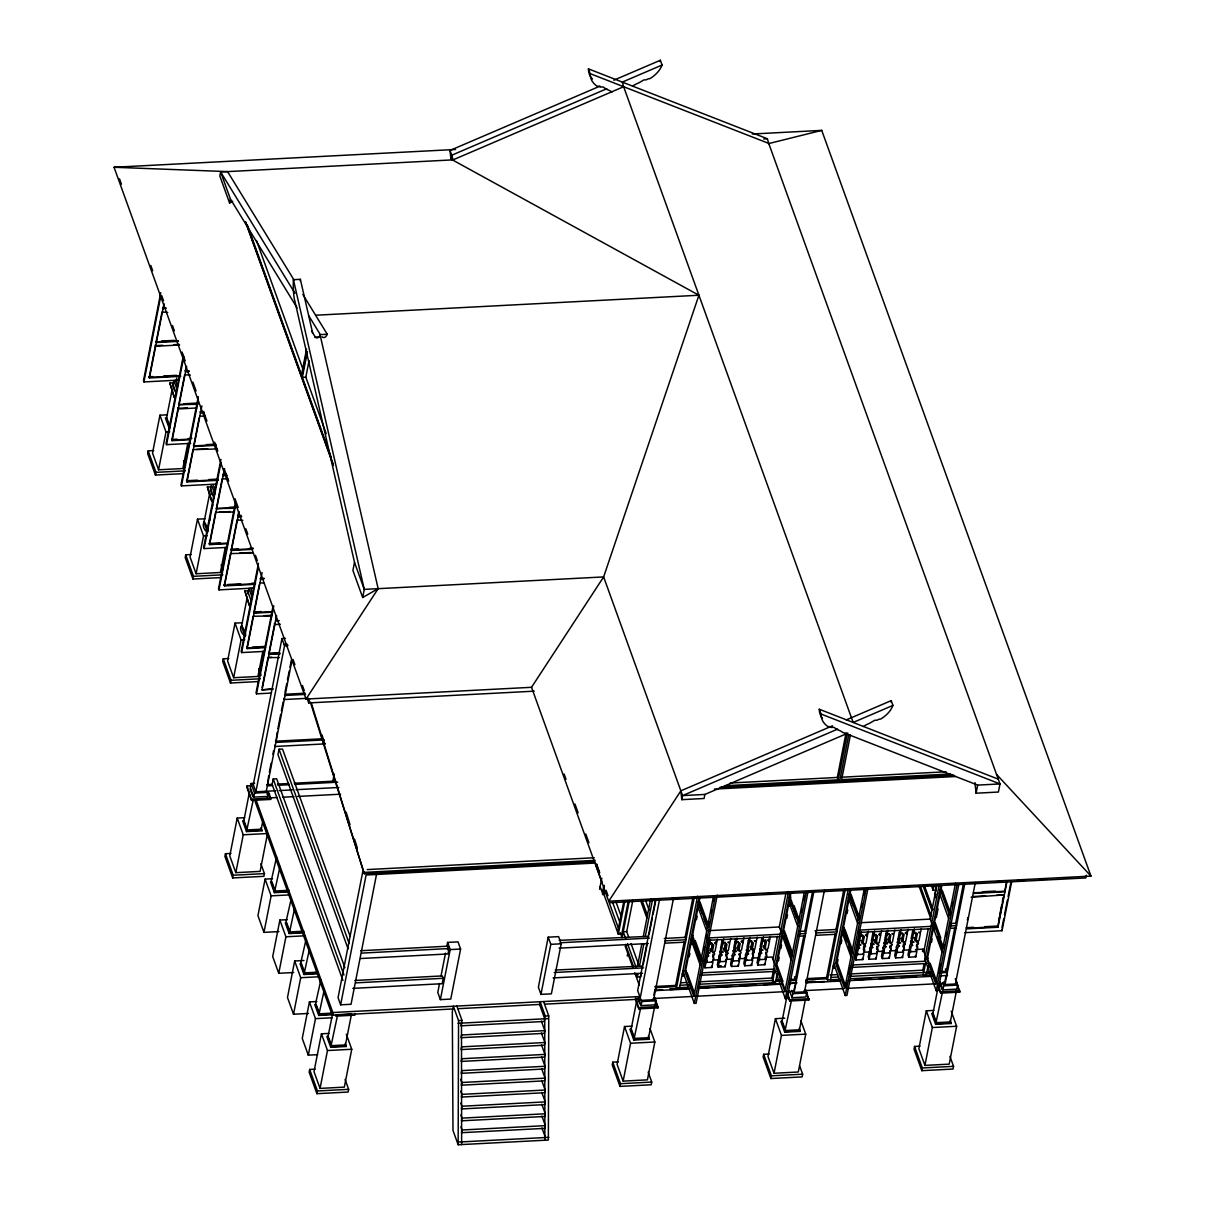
<?xml version="1.0" encoding="UTF-8"?>
<svg xmlns="http://www.w3.org/2000/svg" width="1205" height="1205" viewBox="0 0 1205 1205"><rect width="100%" height="100%" fill="white"/><g stroke="black" fill="none" stroke-linecap="round" stroke-linejoin="round"><path stroke-width="1.5" d="M262.946 820.469L261.214 829.326L262.118 830.772L246.498 831.586L242.627 820.831L243.907 820.364L249.39 792.423M256.228 800.391L332.821 1012.531L328.122 1036.104L326.841 1036.556L330.727 1047.311L346.332 1046.497L345.458 1044.931L351.273 1015.243M654.36 1007.967L648.546 1037.671L649.42 1039.237L633.815 1040.051L629.929 1029.296L631.209 1028.829L636.692 1000.873M805.271 1000.105L799.442 1029.793L800.331 1031.36L784.711 1032.173L780.84 1021.418L782.12 1020.966L786.91 996.505M937.475 990.389L933.016 1013.104L931.736 1013.556L935.622 1024.31L951.227 1023.497L950.338 1021.93L957.568 985.088L955.279 978.716M160.747 292.725L143.485 380.75L143.907 381.94L179.168 380.102M143.907 381.94L160.822 295.752M180.735 376.337L149.42 377.963L164.001 303.66M153.698 450.565L148.185 450.851L147.658 453.562L155.43 475.071L182.979 473.64M167.42 414.806L159.949 415.198L152.523 453.065L158.563 469.799L182.844 468.534L187.799 443.289M169.83 383.054L174.318 397.545L169.83 383.054L173.294 382.874M155.43 475.071L155.957 472.36L148.185 450.851M169.348 428.573L165.371 417.954L166.651 417.502L172.134 389.546M177.346 380.464L173.882 380.644L172.812 386.052L174.544 390.842M158.563 469.799L165.989 431.932L159.949 415.198M176.774 378.069L176.035 381.759L177.602 386.052M183.386 355.43L166.109 443.455L166.546 444.645L190.676 443.38M166.546 444.645L183.808 356.635M197.424 404.277L178.792 404.639L184.651 374.77L190.39 375.086M186.067 367.54L185.389 371.05L189.065 370.869M190.48 439.705L172.059 440.669L186.639 366.365M232.685 201.295L229.598 203.058L230.396 199.006L220.636 171.969L453.05 159.858L623.633 86.715L622.307 82.091L662.087 65.025L660.37 60.25L613.812 80.208M198.283 396.701L181.006 484.711L181.443 485.901L216.704 484.064M181.443 485.901L198.358 399.729M199.202 417.789L193.689 445.895L215.8 444.75M218.271 480.298L186.956 481.925L201.883 405.874M191.233 554.541L185.721 554.827L185.193 557.523L192.966 579.033L220.5 577.602M204.955 518.783L197.484 519.159L190.059 557.026L196.099 573.761L220.379 572.495L225.335 547.251M207.365 487.016L211.839 501.506L207.365 487.016L210.83 486.835M192.966 579.033L193.493 576.336L185.721 554.827M204.187 521.464C214.731 540.111 199.669 529.522 204.157 521.569L209.67 493.523M196.099 573.761L203.525 535.894L197.484 519.159M220.922 459.406L203.645 547.416L204.082 548.606L226.359 547.447M204.082 548.606L220.982 462.434M209.685 520.545L210.378 517.05M212.095 508.314L212.773 504.82M234.96 508.239L216.328 508.6L222.187 478.746L227.926 479.048M228.016 543.666L209.595 544.63L224.522 468.579M235.457 502.5L218.542 588.673L218.979 589.878L254.24 588.04M218.979 589.878L235.894 503.69M238.5 512.773L238.033 516.885L241.708 516.689M253.954 584.365L224.492 585.901L239.072 511.598M228.769 658.502L223.256 658.789L222.729 661.5L230.486 683.009L258.036 681.563M242.491 622.744L235.02 623.136L227.594 661.003L233.634 677.722L257.915 676.457L262.871 651.227M244.901 590.977L249.375 605.482L244.901 590.977L248.366 590.796M241.723 625.44C252.824 645.76 236.316 631.028 241.693 625.531L247.206 597.484M247.884 593.99L248.938 588.582L252.417 588.402M230.486 683.009L231.029 680.298L223.256 658.789M233.634 677.722L241.06 639.87L235.02 623.136M258.457 563.368L241.181 651.378L241.618 652.583L263.88 651.423M241.618 652.583L258.518 566.395M259.376 584.47L253.863 612.562L272.285 611.613M265.552 647.642L247.13 648.606L262.057 572.541M306.537 349.209L301.491 374.981L247.251 224.763M301.657 377.526L306.657 352.026M331.059 456.891L302.35 377.361L307.411 351.589M326.239 433.74L305.814 377.18L309.067 360.611M272.993 606.461L256.078 692.649L256.514 693.839L271.366 693.071M256.514 693.839L273.776 605.829M230.953 853.441L225.44 853.727L224.913 856.424L232.685 877.948L263.895 876.321L264.437 873.61L260.852 863.684M262.163 687.498L267.691 659.316M274.62 623.979L268.76 653.833L279.816 653.261M276.035 616.749L275.568 620.846L279.244 620.665M273.083 689.29L262.027 689.863L276.608 615.559M237.204 818.075L229.778 855.942L235.819 872.661L260.099 871.396L267.525 833.529L243.244 834.794L237.204 818.075L244.675 817.683M250.745 785.735L247.085 785.916L246.814 787.272L251.574 800.421L270.643 799.427L269.137 793.146M232.685 877.948L233.213 875.237L225.44 853.727M254.601 783.34L251.137 783.521L250.339 787.573L253.788 797.138L267.661 796.415M235.819 872.661L243.244 834.794M253.291 784.621L281.955 638.575L285.419 638.394M251.574 800.421L247.085 785.916M253.186 800.24L246.498 831.586M253.788 797.138L254.586 793.086L251.137 783.521M275.599 790.766L255.882 791.79L284.546 645.744L281.955 638.575M272.556 785.57L267.359 785.841L268.685 775.704M269.378 772.119L271.14 763.187M272.887 754.24L273.595 750.655M324.25 739.9L275.87 742.431L277.195 732.294M277.888 728.724L280.705 714.414M281.398 710.845L283.16 701.897M285.013 692.468L286.76 683.506M287.468 679.921L289.23 670.944M289.938 667.359L291.339 660.189M266.29 791.248L292.122 659.587M267.405 797.77L268.459 792.363L254.586 793.086M269.137 795.24L269.408 793.884L266.802 794.02M342.913 980.433L272.119 784.38L273.189 778.972L276.653 778.792L344.886 967.766M350.083 936.24L282.497 749.043L279.018 749.224L277.963 754.631L348.094 948.892M272.571 878.731L265.1 879.123L257.93 915.634L263.97 932.369L278.912 931.586M288.266 891.926L274.394 892.649L270.507 881.894A2.365 1.657 45.4 0 0 270.989 881.955L276.593 856.966M534.207 691.173L308.721 702.922L309.519 698.87M263.97 932.369L271.14 895.857L265.1 879.123M280.042 866.531L274.394 892.649M287.347 919.671L279.876 920.063L272.707 956.574L278.747 973.294L293.689 972.525M312.713 333.318L300.361 279.319L293.418 279.681A27.248 7.516 87 0 0 294.186 298.283L294.517 300.03A3.841 1.054 87 0 1 295.21 302.666L354.511 562.358L352.914 570.477L362.675 597.499L378.144 588.673L320.485 336.602M303.042 932.851L289.17 933.574L285.284 922.819A2.365 1.657 45.4 0 0 285.766 922.879L291.023 899.653M278.747 973.294L285.916 936.782L279.876 920.063M294.472 909.203L289.275 933.438M362.675 597.499L364.272 589.396L293.418 279.681M303.991 960.505L294.653 960.988L287.483 997.499L293.523 1014.233L308.465 1013.45M332.836 781.217L334.252 774.002M317.819 973.776L303.946 974.499L300.06 963.744A2.365 1.657 45.4 0 0 300.542 963.804L305.799 940.578M293.523 1014.233L300.693 977.722L294.653 960.988M309.248 950.143L303.946 974.499M316.9 1001.521L309.429 1001.912L302.259 1038.424L308.299 1055.158L317.638 1054.676M332.595 1014.715L318.723 1015.438L314.836 1004.684A2.365 1.657 45.4 0 0 315.318 1004.744L320.922 979.755M308.299 1055.158L315.469 1018.647L309.429 1001.912M324.371 989.32L318.723 1015.438M315.183 1069.166L309.67 1069.453L309.143 1072.164L316.9 1093.673L348.125 1092.046L348.652 1089.335L345.067 1079.409M328.905 1033.408L321.434 1033.8L314.008 1071.667L320.048 1088.401L344.329 1087.136L351.755 1049.269L346.317 1034.206M316.9 1093.673L317.442 1090.962L309.67 1069.453M320.048 1088.401L327.474 1050.534L321.434 1033.8M363.157 869.664L338.048 997.65L340.638 1004.819L351.047 1004.277L376.517 874.453M594.924 861.711L364.256 873.73L311.176 702.515M337.4 1015.966L330.727 1047.311M340.638 1004.819L366.109 874.996L595.375 863.051M355.144 1013.797L354.873 1015.152L335.788 1016.146L336.059 1014.791L351.664 1013.977M439.539 983.521L437.792 992.453L440.382 999.623L450.775 999.081L460.596 949.043L458.005 941.873L447.597 942.415L446.904 945.985M440.94 976.366L445.504 953.14M447.492 949.766L448.2 946.166L360.732 950.715M354.903 980.463L442.371 975.914L443.229 978.294L442.16 983.717L352.839 988.371M448.2 946.166L449.058 948.546L448.004 953.953L360.536 958.517M440.382 999.623L450.188 949.585L447.597 942.415M458.156 1144.75L458.548 1020.59L453.366 1006.25L452.312 1011.658L452.99 1130.411L458.156 1144.75L548.35 1140.051L548.742 1015.89L543.56 1001.551M456.846 1006.07L462.012 1020.409L460.958 1025.816L544.208 1021.479L545.278 1016.071L540.096 1001.732L539.569 1004.443L544.735 1018.782L544.886 1140.231M460.671 1079.303L461.816 1082.497L461.289 1085.193L544.555 1080.855L545.082 1078.144L541.632 1068.594M460.747 1091.173L461.892 1094.366L461.364 1097.062L544.615 1092.724L545.142 1090.028L541.693 1080.463M460.807 1103.057L461.952 1106.235L461.425 1108.946L544.69 1104.608L545.217 1101.897L541.768 1092.348M460.867 1114.926L462.027 1118.12L461.5 1120.816L544.75 1116.478L545.278 1113.782L541.828 1104.217M460.943 1126.796L462.087 1129.989L461.56 1132.7L544.811 1128.362L545.353 1125.651L541.904 1116.086M461.636 1144.569L461.485 1023.12M548.2 937.174L538.394 987.211L540.97 994.381L551.378 993.839L561.199 943.801L558.608 936.631L548.2 937.174L550.79 944.343L540.97 994.381M544.811 1030.652L544.283 1033.348L461.018 1037.701L461.56 1034.99L544.811 1030.652L541.361 1021.087M544.871 1042.521L544.344 1045.232L461.093 1049.57L461.62 1046.859L544.871 1042.521L541.422 1032.971M544.946 1054.405L544.419 1057.101L461.154 1061.439L461.681 1058.743L544.946 1054.405L541.497 1044.84M545.006 1066.274L544.479 1068.986L461.229 1073.324L461.756 1070.612L545.006 1066.274L541.557 1056.71M599.608 889.29L601.777 878.219M603.871 885.705L602.786 891.203L618.316 934.221L621.795 934.041L622.443 935.833L629.356 900.587M602.56 894.622L604.368 885.389M604.082 894.788L604.88 890.736M832.474 725.817L680.855 790.826L608.751 901.204L1090.947 876.08L821.735 130.381L768.7 143.576L767.404 138.771L588.447 68.866A27.248 19.37 -19.9 0 0 590.872 77.06M617.668 932.429L623.512 902.681M618.316 934.221L624.793 901.25M621.795 934.041L628.257 901.069M628.558 936.737L626.705 931.601L632.821 900.406M627.233 956.032L627.76 953.336M618.27 1061.891L612.758 1062.177L612.23 1064.889L619.988 1086.398L651.212 1084.771L651.739 1082.06L648.154 1072.134M631.992 1026.133L624.521 1026.524L617.096 1064.392L623.136 1081.126L647.416 1079.861L654.842 1041.994L650.007 1028.603M637.55 965.747L641.858 943.726M643.304 936.39L650.67 898.81M641.497 973.279L640.789 976.878L637.325 977.059L638.032 973.459M642.913 966.064L639.448 966.244L643.877 943.651M648.757 936.315L645.278 936.496L652.447 899.984M655.64 898.945L637.671 990.555L639.825 996.535L639.735 1000.436L653.607 999.713L673.64 897.605M643.259 964.331L647.341 943.47M649.103 934.493L652.327 918.059M653.05 914.414L655.912 899.804M619.988 1086.398L620.515 1083.687L612.758 1062.177M623.136 1081.126L630.561 1043.259L624.521 1026.524M639.735 1000.436L659.647 898.93M655.264 998.312L657.96 1007.877L638.876 1008.871L635.592 997.665M640.488 1008.69L633.815 1040.051M654.978 1004.865L641.105 1005.588L641.888 1001.536L655.776 1000.813L654.707 1006.22M847.913 733.122L704.88 794.441L704.082 798.493L681.789 799.668L682.572 795.601L603.63 576.924L698.915 295.24L450.971 159.105M653.863 994.999L654.556 991.489M689.757 988.928L655.219 990.615L655.535 989.862A3.254 0.904 87 0 1 656.047 990.691L656.138 990.164M688.883 987.166L676.547 987.814L675.674 985.419L684.289 941.557M665.16 940.834L685.976 939.749L685.103 937.354L692.8 898.177M676.547 987.814L694.351 897.017M679.605 987.648L697.529 896.234M683.657 973.806L683.175 976.201L682.316 973.806M713.285 897.394L693.869 996.369L684.711 970.989L699.277 896.686M698.041 907.41L692.529 935.502L701.687 960.882L700.828 960.927L691.655 935.547L693.387 935.457M707.666 925.621L699.111 901.927L700.15 896.656M689.215 956.8L689.893 953.276M691.625 944.464L692.318 940.939M696.49 919.656L697.183 916.146M703.75 950.338L704.443 946.829M706.175 938.047L706.853 934.538M708.615 925.545L709.308 922.036M711.04 913.254L711.718 909.745M713.45 900.963L714.128 897.454M717.291 895.104L696.068 1003.298L694.321 1003.388L715.198 897.032M705.151 960.024L704.097 965.446L704.955 967.826L711.884 967.464L712.953 962.057L706.01 962.418L705.151 960.024L706.085 959.978L706.943 962.373A9.986 7.109 -19.9 0 1 708.209 955.942L708.028 953.516A2.049 1.446 -19.9 0 1 706.778 951.875A2.049 1.446 -19.9 0 1 709.173 950.444M704.955 967.826L706.01 962.418M708.133 951.604L709.534 944.509L708.661 942.114L707.275 949.209L708.133 951.604L710.046 952.839A2.049 1.446 -19.9 0 0 707.636 954.255A2.049 1.446 -19.9 0 0 708.902 955.896L708.209 955.942M709.534 944.509L711.959 943.033L709.79 943.154L710.498 939.538M711.176 951.453L712.004 945.036L713.737 944.946L712.607 950.7L711.176 951.453L710.302 949.058L711.748 948.32L712.592 943.997M715.604 941.753L716.463 944.133L715.077 951.242L712.637 952.703A2.049 1.446 -19.9 0 1 714.535 953.908A2.049 1.446 -19.9 0 1 712.592 955.701L713.285 955.686A9.986 7.109 -19.9 0 1 712.019 962.102M717.442 939.177L716.734 942.792L714.565 942.897L716.463 944.133M718.406 959.346L717.337 964.753L718.195 967.133L725.139 966.772L726.208 961.364L719.264 961.726L718.406 959.346L719.325 959.285A9.986 7.109 -19.9 0 1 720.59 952.869L721.283 952.824A2.049 1.446 -19.9 0 1 721.328 949.962M718.195 967.133L719.264 961.726M721.388 950.911L722.774 943.816L721.915 941.421L720.515 948.531L721.388 950.911L723.286 952.146A2.049 1.446 -19.9 0 0 720.876 953.577A2.049 1.446 -19.9 0 0 722.141 955.203L719.957 951.393M722.774 943.816L725.214 942.34L723.045 942.461L723.753 938.846M724.416 950.76L725.244 944.359L726.976 944.268L725.847 950.007L724.416 950.76L723.557 948.365L724.988 947.627L725.832 943.304M730.682 938.484L729.989 942.099L727.82 942.205L729.718 943.455L728.317 950.549L725.892 952.01A2.049 1.446 -19.9 0 1 727.79 953.215A2.049 1.446 -19.9 0 1 725.847 955.008L726.525 954.993A9.986 7.109 -19.9 0 1 725.274 961.409M734.628 950.218L736.029 943.123L735.171 940.728L733.77 947.838L734.628 950.218L736.541 951.453A2.049 1.446 -19.9 0 0 734.131 952.884A2.049 1.446 -19.9 0 0 735.396 954.511L734.704 954.571A9.986 7.109 -19.9 0 0 733.438 960.988L732.58 958.608L731.646 958.653L730.592 964.06L731.45 966.455L738.394 966.094L739.448 960.671L738.59 958.291M731.45 966.455L732.519 961.033L731.646 958.653M736.029 943.123L738.454 941.662L736.3 941.768L736.993 938.168M737.671 950.067L738.499 943.666L740.232 943.575L739.102 949.329L737.671 950.067L736.812 947.672L738.243 946.934L739.087 942.611M742.099 940.367L742.973 942.762L741.572 949.856L739.132 951.317A2.049 1.446 -19.9 0 1 741.03 952.522A2.049 1.446 -19.9 0 1 739.087 954.33L739.78 954.3A9.986 7.109 -19.9 0 1 738.514 960.731M743.937 937.806L743.229 941.406L741.06 941.527L742.973 942.762M744.901 957.96L743.831 963.367L744.705 965.762L751.634 965.401L752.703 959.993L745.759 960.355L744.901 957.96L745.835 957.915L746.693 960.295A9.986 7.109 -19.9 0 1 747.959 953.878L747.778 951.453A2.049 1.446 -19.9 0 1 747.823 948.576M744.705 965.762L745.759 960.355M747.883 949.54L749.269 942.43L748.41 940.036L747.025 947.145L747.883 949.54L749.781 950.775A2.049 1.446 -19.9 0 0 747.386 952.191A2.049 1.446 -19.9 0 0 748.651 953.833L747.959 953.878M749.269 942.43L751.709 940.969L749.54 941.075L750.248 937.475M750.911 949.374L751.739 942.973L753.487 942.882L752.357 948.636L750.911 949.374L750.052 946.979L751.483 946.241L752.342 941.933M757.192 937.113L756.484 940.713L754.315 940.834L756.213 942.069L754.827 949.178L752.387 950.64A2.049 1.446 -19.9 0 1 754.285 951.829A2.049 1.446 -19.9 0 1 752.342 953.637L753.035 953.607A9.986 7.109 -19.9 0 1 751.769 960.039M761.62 947.733A2.049 1.446 -19.9 0 0 761.033 950.745L760.34 950.79A9.986 7.109 -19.9 0 0 759.075 957.222L758.141 957.267L757.086 962.675L757.945 965.069L764.889 964.708L765.943 959.301L765.085 956.906M757.945 965.069L759.014 959.662L758.141 957.267M761.138 948.847L762.524 941.738L761.665 939.343L760.265 946.452L761.138 948.847L763.036 950.082A2.049 1.446 -19.9 0 0 760.626 951.498A2.049 1.446 -19.9 0 0 761.891 953.14L761.199 953.185A9.986 7.109 -19.9 0 0 759.933 959.602M762.524 941.738L764.964 940.277L762.795 940.382L763.503 936.782M764.166 948.681L764.994 942.28L766.425 941.542L765.039 948.636L763.307 946.302L764.738 945.548L765.868 939.795M768.594 938.981L769.468 941.376L768.067 948.486L765.642 949.947A2.049 1.446 -19.9 0 1 767.525 951.137A2.049 1.446 -19.9 0 1 765.582 952.944L766.275 952.914A9.986 7.109 -19.9 0 1 765.024 959.346M770.432 936.421L769.724 940.021L767.555 940.141L769.468 941.376M772.947 959.421L777.451 936.405M781.382 932.7L779.304 926.961L785.826 893.718M788.552 891.504L773.791 966.681L785.329 998.644L787.076 998.553L807.937 892.197M698.614 984.289L772.812 980.433L771.953 978.038L773.55 969.859M772.345 982.813L774.74 970.612M804.292 892.649L784.877 991.625L775.719 966.244L790.299 891.941M782.467 936.24L776.577 966.199L785.75 991.579M792.092 954.45L783.536 930.757L789.396 900.903M791.158 891.911L790.118 897.183L799.292 922.563L798.418 922.608L789.26 897.228L790.992 897.138M778.49 960.867L779.183 957.342M780.9 948.531L781.593 945.006M786.82 918.421L787.498 914.911M789.23 906.13L789.923 902.62M777.195 973.52L775.402 982.647L698.147 986.684M769.167 1054.029L763.654 1054.315L763.127 1057.026L770.899 1078.535L802.108 1076.909L802.651 1074.197L799.653 1065.928M784.756 1018.18L775.418 1018.662L767.992 1056.529L774.032 1073.263L798.312 1071.998L805.738 1034.131L800.903 1020.74M801.355 912.019L802.048 908.51M803.765 899.728L804.458 896.219M785.329 998.644L806.205 892.287M770.899 1078.535L771.426 1075.824L763.654 1054.315M774.032 1073.263L781.458 1035.396L775.418 1018.662M806.16 990.45L808.856 1000.014L789.787 1001.009L787.678 993.086M803.961 935.306L795.36 979.183L790.149 979.454M798.719 933.86L805.648 933.498L804.789 931.119L812.471 891.941M791.399 1000.828L784.711 1032.173M805.527 989.757L806.672 992.95L805.874 997.002L792.001 997.725L792.8 993.673L791.64 990.48M814.008 890.887L794.095 992.393L804.503 991.851L824.416 890.344M789.034 983.762L796.641 982.843M725.41 785.705L838.183 779.831L837.324 777.436L846.076 732.836M838.183 779.831L847.281 733.453M848.757 734.688L839.659 781.096L839.222 779.891M850.399 735.05L841.647 779.65L950.67 773.972M826.796 978.761L806.19 979.831L805.799 981.864L806.13 982.753L840.653 981.066M807.049 982.301L806.943 982.828A3.254 0.904 87 0 0 806.281 981.939L815.649 981.457M839.78 979.303L827.443 979.936L826.585 977.556L835.186 933.694M815.198 930.576L816.056 932.956L836.873 931.872L836.014 929.492L843.696 890.314M827.443 979.936L845.262 889.139M830.501 979.786L848.079 890.209M834.553 965.943L834.086 968.338L833.212 965.943M864.181 889.531L844.765 988.507L835.607 963.126L849.841 890.585M845.021 986.759L836.481 963.081L842.702 931.36M849.284 897.785L843.425 927.639L852.583 953.019L851.724 953.065L842.566 927.684L844.298 927.594M850.7 890.555L850.022 894.065L859.18 919.445L859.873 915.936M838.032 959.511L837.339 963.036L845.277 985.027M841.15 943.651L841.843 940.126M847.055 913.541L847.748 910.031M849.465 901.25L850.158 897.74M845.985 986.699L846.678 983.175M848.41 974.363L850.128 965.551M861.59 907.154L862.283 903.63M864 894.848L864.693 891.339M867.826 889.079L846.964 995.435L845.232 995.526L866.094 889.17M856.047 952.161L854.993 957.568L855.851 959.963L862.795 959.602L863.849 954.194L856.921 954.556L856.047 952.161L856.981 952.116L857.84 954.511A9.986 7.109 -19.9 0 1 859.105 948.079L858.246 945.699A9.986 7.109 -19.9 0 0 856.981 952.116M855.851 959.963L856.921 954.556M859.029 943.741L860.43 936.631L859.572 934.252L858.171 941.346L859.029 943.741L860.942 944.976A2.049 1.446 -19.9 0 0 858.532 946.392A2.049 1.446 -19.9 0 0 859.798 948.034L859.105 948.079M860.43 936.631L862.87 935.17L860.701 935.291L861.409 931.676M862.072 943.59L862.901 937.174L864.331 936.436L862.946 943.545L860.912 940.533L862.644 940.442L863.488 936.134M866.5 933.89L867.374 936.27L865.973 943.379L863.548 944.841A2.049 1.446 -19.9 0 1 865.431 946.03A2.049 1.446 -19.9 0 1 863.488 947.838L864.181 947.823A9.986 7.109 -19.9 0 1 862.916 954.24M868.338 931.314L867.63 934.929L865.461 935.035L867.374 936.27M869.302 951.468L868.233 956.89L869.106 959.27L876.035 958.909L877.104 953.501L870.161 953.863L869.302 951.468L870.236 951.423L871.095 953.818A9.986 7.109 -19.9 0 1 872.36 947.386L870.854 943.53M869.106 959.27L870.161 953.863M872.284 943.048L873.685 935.954L872.812 933.559L871.426 940.668L872.284 943.048L874.182 944.283A2.049 1.446 -19.9 0 0 871.787 945.699A2.049 1.446 -19.9 0 0 873.053 947.341L872.36 947.386M873.685 935.954L876.11 934.478L873.941 934.598L874.649 930.983M875.026 942.235L876.155 936.481L877.586 935.743L876.186 942.852L874.152 939.855L875.327 942.897M874.453 940.503L875.884 939.764L876.743 935.442M879.755 933.197L880.614 935.592L879.228 942.687L876.788 944.148A2.049 1.446 -19.9 0 1 878.686 945.353A2.049 1.446 -19.9 0 1 876.743 947.145L877.436 947.13A9.986 7.109 -19.9 0 1 876.171 953.547M881.593 930.622L880.885 934.237L878.716 934.342L880.614 935.592M882.557 950.79L881.488 956.198L882.346 958.577L889.29 958.216L890.344 952.809L883.416 953.17L882.557 950.79L883.476 950.73L884.35 953.125A9.986 7.109 -19.9 0 1 885.6 946.708L884.109 942.837M882.346 958.577L883.416 953.17M885.539 942.355L886.925 935.261L886.067 932.866L884.666 939.975L885.539 942.355L887.437 943.59A2.049 1.446 -19.9 0 0 885.027 945.021A2.049 1.446 -19.9 0 0 886.293 946.648L885.6 946.708M886.925 935.261L889.365 933.785L887.196 933.905L887.904 930.305M888.567 942.205L889.395 935.803L890.826 935.05L889.441 942.159L887.407 939.162L889.139 939.072L889.983 934.749M894.833 929.944L894.125 933.544L891.956 933.649L893.869 934.899L892.468 941.994L890.043 943.455A2.049 1.446 -19.9 0 1 891.926 944.66A2.049 1.446 -19.9 0 1 889.998 946.452L890.676 946.437A9.986 7.109 -19.9 0 1 889.426 952.854M895.797 950.097L894.743 955.505L895.601 957.9L902.545 957.538L903.599 952.116L896.656 952.477L895.797 950.097L896.731 950.052L897.589 952.432A9.986 7.109 -19.9 0 1 898.855 946.015L897.996 943.62A9.986 7.109 -19.9 0 0 896.731 950.052M898.779 941.662L897.921 939.282L899.322 932.173L900.18 934.568L898.779 941.662L900.692 942.897A2.049 1.446 -19.9 0 0 898.282 944.328A2.049 1.446 -19.9 0 0 899.548 945.955L898.855 946.015M895.601 957.9L896.656 952.477M900.18 934.568L902.605 933.107L900.436 933.212L901.144 929.612M901.822 941.512L902.65 935.11L904.081 934.357L902.681 941.466L900.662 938.469L902.394 938.379L903.238 934.071M906.25 931.811L907.109 934.206L905.723 941.301L903.283 942.762A2.049 1.446 -19.9 0 1 905.181 943.967A2.049 1.446 -19.9 0 1 903.238 945.774L903.931 945.744A9.986 7.109 -19.9 0 1 902.666 952.176M908.088 929.251L907.38 932.851L905.211 932.971L907.109 934.206M909.052 949.404L907.983 954.812L908.856 957.207L915.785 956.845L916.854 951.438L909.911 951.799L909.052 949.404L909.971 949.359L910.844 951.739A9.986 7.109 -19.9 0 1 912.095 945.323L910.603 941.451M908.856 957.207L909.911 951.799M912.034 940.985L913.42 933.875L912.562 931.48L911.176 938.59L912.034 940.985L913.932 942.22A2.049 1.446 -19.9 0 0 911.537 943.636A2.049 1.446 -19.9 0 0 912.803 945.277L912.095 945.323M913.42 933.875L915.86 932.414L913.691 932.519L914.399 928.919M915.062 940.819L915.89 934.417L917.336 933.679L915.936 940.774L913.902 937.776L915.634 937.686L916.478 933.378M921.343 928.558L920.635 932.158L918.466 932.278L920.364 933.514L918.963 940.623L916.538 942.084A2.049 1.446 -19.9 0 1 918.436 943.274A2.049 1.446 -19.9 0 1 916.493 945.082L917.186 945.051A9.986 7.109 -19.9 0 1 915.921 951.483M934.839 890.149L933.107 890.239L934.161 884.832M922.518 951.543L922.985 949.163L915.559 949.555M935.818 897.785L934.673 894.592L935.969 889.817A9.986 2.756 87 0 1 936.601 884.937M923.843 951.558L928.362 928.543M932.278 924.838L930.215 919.099L936.737 885.856M958.834 884.334L937.972 990.691L936.24 990.781L924.702 958.818L939.087 885.464M849.525 976.427L923.708 972.555L922.849 970.176L924.13 963.623M923.241 974.95L925.636 962.75M933.709 926.615L927.489 958.337L936.647 983.717L935.773 983.762L926.615 958.382L940.849 885.841M940.292 893.041L934.432 922.894L943.605 948.275L944.283 944.765M941.708 885.811L941.03 889.32L950.188 914.7L949.314 914.746L940.156 889.365L941.888 889.275M931.465 942.43L932.158 938.906M933.875 930.094L934.568 926.57M936.33 917.577L938.062 908.796M928.106 965.657L926.314 974.785L850.911 978.716M920.063 1046.166L914.565 1046.452L914.023 1049.163L921.795 1070.673L953.019 1069.046L953.547 1066.335L949.962 1056.408M933.785 1010.408L926.314 1010.799L918.888 1048.666L924.928 1065.401L949.209 1064.136L956.634 1026.268L951.212 1011.206M935.773 983.762L955.535 883.024M938.725 973.143L940.442 964.331M946.015 935.984L946.693 932.474M951.905 905.919L952.598 902.409M936.24 990.781L957.101 884.425M921.795 1070.673L922.322 1067.961L914.565 1046.452M976.08 793.206L977.677 785.103L999.984 783.928L998.388 792.047L976.08 793.206L974.966 782.602M924.928 1065.401L932.354 1027.534L926.314 1010.799M955.866 979.303L959.767 992.152L940.683 993.146L937.987 983.581M954.872 927.443L946.256 971.32L941.06 971.591M949.615 925.997L956.559 925.636L955.686 923.256L963.367 884.078M942.295 992.965L935.622 1024.31M956.77 989.139L942.897 989.862L943.696 985.811L942.551 982.617M945.955 976.291L944.569 983.325L938.951 983.626M946.618 975.432L946.784 974.619A3.254 0.904 87 0 1 947.431 975.508L939.945 975.899M975.327 882.482L955.399 983.988L945.006 984.53L964.919 883.024M947.431 975.508L945.398 968.925M967.374 920.108L967.841 917.743M998.614 920.756L999.307 917.231M999.984 913.706L1001.716 904.895M1002.409 901.37L1003.102 897.846M996.64 895.3L1004.006 894.923L997.785 926.645L966.47 928.272M1006.808 880.659L1004.744 891.203L973.429 892.83M966.696 928.874L997.996 927.232L1007.019 881.262M1001.988 927.684L1003.78 918.526M1004.503 914.851L1007.38 900.18M1008.103 896.52L1010.98 881.849M964.934 932.655L1002.048 930.712L1011.763 881.201M1086.353 875.222L1085.81 877.933L610.558 902.696M286.534 922.458L290.013 931.917L303.901 931.194M316.087 1004.322L319.581 1013.782L331.721 1013.149M169.453 428.438L170.101 427.052L166.651 417.502M354.511 562.358L364.272 589.396L603.63 576.924L531.526 687.302L306.04 699.051L378.144 588.673M450.007 150.444L451.724 155.234L450.926 159.286L450.007 150.444L600.015 86.127M606.808 88.733L451.724 155.234L453.05 159.858M846.256 719.912L891.218 700.632L892.935 705.407A27.248 19.37 -19.9 0 1 880.704 719.054A3.841 2.726 -19.9 0 0 877.27 720.168L874.679 720.304L869.498 723.331A26.495 18.843 -19.9 0 0 863.413 726.479M837.656 729.115L682.572 795.601L704.88 794.441M892.935 705.407L853.155 722.473L623.633 86.715M306.04 699.051L114.053 167.269L455.55 149.465M752.251 134.011L821.735 130.381M763.684 138.967L767.404 138.771M162.75 308.36L166.426 308.164M167.751 312.381L162.012 312.065L156.153 341.934L178.265 340.774M315.59 315.228L698.915 295.24M161.47 341.045L174.364 340.367M178.476 341.377L156.379 342.521L155.942 341.331M311.553 330.893A26.495 7.305 87 0 1 311.718 331.149L313.963 335.005A3.841 1.054 87 0 1 314.836 336.707L315.379 337.37A27.248 7.516 87 0 0 320.319 334.629L327.263 334.267L302.877 294.487M315.062 337.114L320.259 336.843M162.796 345.263L155.43 345.654L149.209 377.361L180.509 375.734M173.851 344.69L179.364 344.404M179.59 344.992L155.641 346.242L155.219 345.052M189.275 371.456L185.6 371.652L185.163 370.462M152.674 376.578L148.998 376.773L149.42 377.963M163.729 376.005L176.623 375.327M302.35 377.361L305.814 377.18M184.109 403.75L197.002 403.073M178.792 404.639L199.051 403.57M187.272 407.877L178.069 408.344L171.848 440.066L190.254 439.102M196.701 407.983L178.28 408.947L177.858 407.757M203.75 411.538L200.06 411.718L200.497 412.923L204.187 412.728M205.287 416.343L199.548 416.041M165.989 431.932L169.724 431.736M177.15 439.177L171.622 439.464L172.059 440.669M188.206 438.605L191.881 438.409M206.371 444.63L215.575 444.148M216.011 445.338L193.915 446.498L193.478 445.293M196.641 449.42L207.697 448.847M217.126 448.968L192.966 449.616L186.745 481.337L218.045 479.695M155.957 472.36L185.344 470.839M226.389 474.228L222.699 474.424L223.136 475.613L226.811 475.433M222.925 475.026L226.6 474.83M197.575 480.162L186.519 480.735L186.956 481.925M208.631 479.59L217.834 479.108M229.01 507.335L236.376 506.944M216.328 508.6L234.749 507.636M219.28 512.125L230.336 511.553M234.237 511.959L215.605 512.321L209.384 544.042L227.79 543.078M237.596 515.695L241.286 515.499M242.823 520.319L237.084 520.003L231.224 549.857L253.336 548.712M203.525 535.894L207.26 535.698M220.214 542.868L209.158 543.44L209.595 544.63M238.379 548.878L231.014 549.269L231.45 550.459L251.709 549.405M249.435 548.305L253.11 548.109M239.705 553.11L250.761 552.523M252.809 553.035L230.501 553.577L224.281 585.299L255.581 583.672M193.493 576.336L222.88 574.8M263.925 578.204L260.235 578.4L260.672 579.59M260.446 578.987L264.136 578.792M227.745 584.515L240.638 583.838M251.679 583.265L255.37 583.069M263.624 583.115L259.723 582.708M261.018 611.583L253.653 611.974L254.074 613.164L272.496 612.2M264.181 615.71L271.547 615.333M271.773 615.921L253.14 616.282L246.92 648.004L265.326 647.04M280.358 624.28L274.83 624.567L274.409 623.377M241.06 639.87L244.796 639.674M284.109 644.555L287.573 644.374M252.222 647.115L265.115 646.452M284.546 645.744L288.01 645.564M270.387 653.14L279.59 652.658M280.027 653.848L268.971 654.436L268.549 653.231M271.712 657.358L268.037 657.553L279.304 657.569M231.029 680.298L260.416 678.761M272.857 688.688L262.027 689.863M284.651 694.276L305.121 693.206M285.088 695.466L305.558 694.396M308.48 698.267L284.29 699.518L283.853 698.328M275.433 741.226L321.961 738.801M325.32 743.862L275.071 746.482L274.65 745.293M266.923 784.651L272.119 784.38M277.466 784.093L288.688 783.521M294.291 783.22L335.427 781.081M277.903 785.299L289.11 784.711M294.728 784.41L337.716 782.181M279.319 790.57L292.348 789.893M296.069 789.697L338.861 787.467M269.739 797.891L277.195 797.499M282.783 797.213L293.96 796.625M297.695 796.43L340.563 794.2M251.83 799.066L270.914 798.072M730.185 783.024L837.324 777.436M840.789 777.255L946.046 771.772M720.003 787.332L953.697 775.146M714.369 789.079L955.535 776.517M261.229 829.206L247.356 829.929L243.907 820.364M261.033 830.215L247.161 830.938L243.696 821.388M233.213 875.237L264.437 873.61M367.179 869.588L594.321 857.749M364.528 872.375L595.195 860.355M289.125 890.269L275.237 890.992L271.788 881.427M288.914 891.278L275.041 892.001L271.592 882.437M271.14 895.857L289.818 894.878M624.386 901.114L631.902 900.722M646.934 899.939L654.451 899.548M671.366 898.674L678.882 898.282M693.929 897.499L701.446 897.107M716.478 896.324L723.994 895.933M740.909 895.044L746.558 894.758M763.473 893.869L770.989 893.477M786.022 892.694L793.538 892.303M808.585 891.519L816.101 891.128M831.134 890.344L840.533 889.862M855.565 889.064L863.096 888.672M878.129 887.889L885.645 887.498M902.56 886.624L910.076 886.232M925.124 885.449L932.64 885.057M947.672 884.274L955.188 883.883M970.236 883.099L977.752 882.708M994.667 881.819L1002.183 881.427M1017.216 880.644L1024.732 880.253M1039.779 879.469L1047.296 879.078M1064.211 878.204L1071.727 877.812M699.111 901.927L698.252 901.973L707.41 927.353L708.269 927.308M790.254 900.858L788.522 900.948L797.695 926.329L798.553 926.284M982.421 891.76L995.315 891.082M934.673 894.592L936.405 894.502M973.64 893.432L1004.955 891.805L1004.518 890.6M972.706 896.55L985.585 895.887M971.079 897.243L1004.006 894.923M303.69 932.203L289.818 932.926L286.368 923.376M285.916 936.782L304.594 935.818M626.705 931.601L623.241 931.781L625.711 938.62M708.826 930.637L779.304 926.961M861.575 922.668L930.215 919.099M858.442 923.166L857.583 923.211L848.425 897.83M559.21 940.367L645.278 936.496M783.536 930.757L782.663 930.802L791.836 956.183L792.694 956.137M361.59 953.11L449.058 948.546M560.069 942.762L649.405 938.108M450.188 949.585L460.596 949.043M550.79 944.343L561.199 943.801M664.301 938.439L685.103 937.354M799.578 931.39L804.789 931.119M816.93 930.486L836.014 929.492M950.489 923.527L955.686 923.256M707.697 938.002L781.894 934.131M858.608 930.139L932.806 926.268M559.015 948.169L648.335 943.515M707.245 940.367L779.575 936.586M858.141 932.504L930.486 928.724M664.693 943.199L685.509 942.114M798.252 936.24L805.181 935.878M815.589 935.336L836.406 934.252M950.881 928.272L956.092 928.001M966.259 927.669L973.625 927.293M984.681 926.72L997.574 926.043L997.996 927.232M316.945 972.209L304.79 972.842L301.34 963.292M304.594 973.866L316.734 973.233M300.693 977.722L319.37 976.743M703.449 960.596L707.154 960.415M712.727 960.114L720.138 959.737M725.711 959.436L733.122 959.06M738.695 958.758L746.106 958.382M751.679 958.096L759.09 957.704M766.516 957.312L772.074 957.026L775.011 965.145M863.624 952.251L871.049 951.875M876.607 951.573L884.033 951.197M889.591 950.896L895.149 950.609M902.575 950.218L910.001 949.841M555.234 970.025L639.448 966.244M732.519 961.033L739.448 960.671M759.014 959.662L765.943 959.301M355.761 982.858L443.229 978.294M554.24 972.51L643.56 967.856M717.773 965.943L721.238 965.762M553.17 977.918L642.506 973.263M684.711 970.989L686.443 970.899M775.719 966.244L777.451 966.154L782.949 981.382M835.607 963.126L836.481 963.081M926.615 958.382L928.347 958.291M684.515 971.335L682.783 971.426L694.321 1003.388M924.702 958.818L926.434 958.728M702.199 972.842L774.544 969.076M853.095 964.979L925.44 961.213M699.879 975.327L775.93 971.366M850.775 967.464L926.826 963.503M681.066 982.768L686.624 982.482M699.608 981.804L771.953 978.038M830.109 975.011L837.535 974.619M850.519 973.941L922.849 970.176M654.857 986.503L675.674 985.419M680.072 985.253L689.35 984.771M776.276 980.177L779.755 979.996M807.501 978.55L826.585 977.556M830.968 977.391L838.394 977.014M925.44 972.405L930.652 972.134M675.9 986.624L655.294 987.693L656.138 990.028M773.309 981.548L780.81 981.156M790.164 980.674L795.797 980.373M926.088 973.58L931.706 973.294M941.075 972.797L946.693 972.51M669.89 988.943L673.625 988.748M716.719 986.503L720.454 986.308M763.548 984.063L767.299 983.867M809.549 981.668L813.285 981.473M832.022 980.493L835.773 980.298M854.511 979.319L860.129 979.032M878.852 978.053L882.602 977.858M901.34 976.878L905.076 976.683M925.681 975.613L929.432 975.417M670.372 989.019L683.476 988.341M698.463 987.558L705.964 987.166M717.201 986.579L730.305 985.901M739.674 985.419L752.794 984.726M764.03 984.139L773.399 983.657M832.504 980.569L840.005 980.177M854.993 979.409L868.097 978.716M879.334 978.129L890.585 977.541M901.822 976.969L913.059 976.381M924.295 975.794L931.796 975.402M655.113 990.329L662.599 989.938M670.101 989.546L686.955 988.657M698.192 988.07L709.444 987.498M716.93 987.106L731.917 986.323M741.286 985.826L756.273 985.057M763.759 984.666L778.746 983.883M789.983 983.295L795.601 982.994M806.009 982.452L824.747 981.488M832.233 981.096L839.734 980.704M854.722 979.921L871.577 979.047M879.078 978.656L894.065 977.873M901.551 977.481L916.538 976.698M924.024 976.306L931.525 975.914M698.313 988.371L781.548 984.154M848.154 980.674L932.444 976.291M332.821 1012.531L639.825 996.535M319.37 1014.791L333.258 1014.068M452.839 1008.962L332.294 1015.243L255.068 801.325M458.156 1008.675L539.569 1004.443M544.886 1004.157L641.03 999.141M692.514 996.46L653.17 998.508L653.607 999.713M696.264 996.264L784.304 991.685M788.055 991.489L793.673 991.188L795.872 982.482A3.254 0.904 87 0 1 796.535 983.37M804.081 990.646L843.41 988.597M847.16 988.401L935.201 983.822M315.469 1018.647L332.279 1017.773M792.8 993.673L806.672 992.95M943.696 985.811L957.568 985.088M639.147 1007.516L658.231 1006.521M790.043 999.653L809.127 998.659M940.939 991.79L960.024 990.796M458.548 1020.59L462.012 1020.409M545.278 1016.071L548.742 1015.89M458.021 1023.301L548.215 1018.602M345.458 1044.931L331.571 1045.654L328.122 1036.104M345.248 1045.955L331.375 1046.678L327.926 1037.113M327.474 1050.534L351.755 1049.269M648.546 1037.671L634.658 1038.394L631.209 1028.829M799.442 1029.793L785.57 1030.516L782.12 1020.966M950.338 1021.93L936.466 1022.653L933.016 1013.104M648.335 1038.68L634.463 1039.403L631.013 1029.838M799.246 1030.817L785.374 1031.54L781.909 1021.976M950.143 1022.955L936.27 1023.678L932.821 1014.113M630.561 1043.259L654.842 1041.994M781.458 1035.396L805.738 1034.131M932.354 1027.534L956.634 1026.268M461.816 1082.497L545.082 1078.144M317.442 1090.962L348.652 1089.335M620.515 1083.687L651.739 1082.06M771.426 1075.824L802.651 1074.197M922.322 1067.961L953.547 1066.335M461.892 1094.366L545.142 1090.028M461.952 1106.235L545.217 1101.897M462.027 1118.12L545.278 1113.782M462.087 1129.989L545.353 1125.651M458.698 1142.039L548.878 1137.339M114.053 167.269L227.579 171.607L294.08 280.117M588.447 68.866L590.179 73.641L769.136 143.561M822.473 718.436A27.248 19.37 -19.9 0 1 819.31 709.248L998.252 779.153M819.31 709.248L821.027 714.023L999.984 783.928L768.73 143.395M977.677 785.103L842.822 732.414A26.495 18.828 -19.9 0 0 837.852 729.853L833.77 727.308L831.164 727.443A3.841 2.726 -19.9 0 0 828.106 726.66A27.248 19.37 -19.9 0 1 821.027 714.023M897.921 939.282L899.819 940.518M611.974 92.032L611.613 91.776A26.495 18.828 -19.9 0 0 607.004 89.471L602.922 86.926L600.316 87.061A3.841 2.726 -19.9 0 0 597.258 86.293A27.248 19.37 -19.9 0 1 590.179 73.641M321.991 336.752L322.307 337.008A27.248 7.516 87 0 0 327.263 334.267M996.535 774.378L1090.947 876.08M294.984 293.297L220.636 171.969L219.837 176.02L229.598 203.058M308.661 315.59L320.319 334.629M230.396 199.006L297.183 307.983M1001.626 929.522L1002.048 930.712M942.506 890.962L950.444 912.968M939.433 893.086L948.591 918.466M931.375 885.464L933.107 890.239M924.325 885.509L933.047 909.685M924.175 886.895L932.278 909.338M923.226 886.157L931.962 910.332M940.804 938.077L935.306 922.849L933.574 922.94L942.732 948.32M956.198 982.286L959.767 992.152M920.71 887.076L931.314 916.433M918.993 886.006L930.847 918.812M937.37 936.767L942.867 951.995L942.009 952.04L932.836 926.66M943.967 981.653L945.006 984.53M940.021 981.894L942.897 989.862M940.337 984.847L942.054 989.621M930.185 963.367L936.903 981.97M938.303 986.579L940.683 993.146M950.112 1020.424L951.227 1023.497M922.985 949.163L925.907 957.282M917.547 941.09L918.406 943.485M915.634 937.686L916.508 940.081M912.833 930.139L913.691 932.519M915.077 938.379L915.936 940.774M916.613 945.835L917.472 948.215M915.363 955.64L915.785 956.845M909.685 946.196L910.543 948.576M904.292 941.783L905.166 944.178M899.578 930.817L900.436 933.212M902.394 938.379L903.253 940.774M901.822 939.072L902.681 941.466M903.373 946.528L904.232 948.907M897.364 942.144L898.222 944.539M902.108 956.333L902.545 957.538M896.43 946.889L897.288 949.269M891.052 942.476L891.911 944.871M889.139 939.072L889.998 941.451M886.338 931.51L887.196 933.905M888.567 939.764L889.441 942.159M890.118 947.205L890.977 949.6M886.579 941.21L887.437 943.59M888.853 957.026L889.29 958.216M883.175 947.567L884.048 949.962M877.797 943.169L878.656 945.564M873.083 932.203L873.941 934.598M875.884 939.764L876.758 942.144M875.327 940.457L876.186 942.852M876.863 947.898L877.737 950.293M875.613 957.719L876.035 958.909M858.819 916.011L850.881 894.02L849.148 894.11L858.306 919.49M869.935 948.26L870.793 950.655M851.483 900.994L853.321 906.07M864.542 943.861L865.416 946.256M859.828 932.896L860.701 935.291M862.644 940.442L863.503 942.837M862.072 941.15L862.946 943.545M863.624 948.591L864.482 950.986M857.614 944.223L858.472 946.618M862.358 958.412L862.795 959.602M856.68 948.953L857.538 951.348M844.901 929.281L851.619 947.898M843.304 933.047L846.362 941.512M848.2 946.588L851.242 955.053M841.828 931.405L850.986 956.785M833.694 963.548L845.232 995.526M794.05 905.603L799.548 920.831M789.757 899.051L796.475 917.653M806.19 979.831L807.034 982.15M784.41 930.712L792.348 952.718M805.302 990.164L808.856 1000.014M783.416 936.18L791.354 958.171M781.94 934.523L791.098 959.903M794.502 976.788L796.625 982.693M789.697 991.354L792.001 997.725M787.407 994.441L789.787 1001.009M799.216 1028.287L800.331 1031.36M764.738 945.548L765.597 947.943M761.922 938.002L762.795 940.382M764.166 946.256L765.039 948.636M765.717 953.697L766.576 956.077M759.707 949.329L760.566 951.709M764.452 963.503L764.889 964.708M758.773 954.059L759.647 956.439M753.396 949.645L754.255 952.04M748.682 938.695L749.54 941.075M751.483 946.241L752.357 948.636M750.926 946.934L751.784 949.329M752.462 954.39L753.336 956.77M746.452 950.007L747.326 952.402M751.212 964.196L751.634 965.401M745.534 954.752L746.392 957.132M738.243 946.934L739.102 949.329M735.427 939.373L736.3 941.768M737.671 947.627L738.529 950.022M739.222 955.068L740.081 957.463M733.212 950.7L734.071 953.095M737.957 964.889L738.394 966.094M732.279 955.429L733.137 957.824M726.901 951.031L727.76 953.426M722.187 940.066L723.045 942.461M724.988 947.627L725.847 950.007M724.431 948.32L725.289 950.715M725.967 955.761L726.826 958.156M724.702 965.582L725.139 966.772M699.985 901.882L707.922 923.874M719.024 956.122L719.897 958.517M699.367 905.482L702.41 913.932M704.247 919.008L706.085 924.084M697.514 905.693L706.672 931.073M708.932 940.759L709.79 943.154M711.748 948.32L712.607 950.7M711.176 949.013L712.035 951.408M713.586 958.849L712.712 956.454A9.986 7.109 -19.9 0 0 712.803 954.827M706.702 952.086L707.576 954.481M711.462 966.274L711.884 967.464M705.784 956.815L706.642 959.21M695.225 940.533L701.943 959.15M690.932 939.267L700.09 964.648L700.964 964.603L691.79 939.222L685.57 970.944L694.743 996.324M687.046 972.586L693.779 991.203M645.955 901.461L649.058 910.016M641.873 899.939L647.431 915.333M640.729 900.933L646.904 918.044M654.902 989.727L655.219 990.615M654.616 997.635L655.776 1000.813M654.993 999.668L657.96 1007.877M616.147 902.349L621.087 916.041M631.028 943.575L638.439 964.105M612.667 902.53L620.093 923.06M627.564 943.756L636.21 967.72M564.106 774.017L566.019 779.304M574.936 803.991L578.114 812.803M585.75 833.95L588.929 842.762M596.565 863.91L599.744 872.736M606.115 890.359L608.013 895.646M625.531 944.389L633.559 966.636M636.029 973.474L637.325 977.059M599.307 872.706L596.43 864.738A3.254 2.32 -19.9 0 1 597.017 864.738M595.632 864.301L601.928 881.774M620.304 932.655L622.126 937.716M625.184 946.166L632.866 967.449M634.764 972.736L639.222 985.088M531.526 687.302L618.466 928.377M600.135 886.594L602.726 893.764M638.228 997.635L641.105 1005.588M637.957 998.975L639.689 1003.765M635.321 999.02L638.876 1008.871M648.32 1036.164L649.42 1039.237M256.469 240.488L303.042 369.498M245.639 221.66L333.228 464.241M245.7 222.533L333.439 465.582M541.964 1127.97L545.413 1137.52M119.506 178.837L121.419 184.139M150.776 265.446L152.689 270.748M161.621 295.496L163.534 300.798M172.466 325.546L174.379 330.848M182.045 352.056L185.239 360.898M192.89 382.106L196.084 390.932M203.735 412.155L206.929 420.982M214.595 442.19L217.774 451.032M224.16 468.715L228.634 481.081M235.005 498.765L238.198 507.591M245.85 528.814L247.763 534.116M255.43 555.324L257.343 560.626M293.026 659.466L294.909 664.678M302.44 685.54L304.323 690.751M306.838 697.71L308.721 702.922M162.524 307.757L162.961 308.947M213.571 485.72L215.123 490.028M251.107 589.682L252.658 593.99M173.882 380.644L177.331 390.209M214.867 494.171L211.417 484.621L210.348 490.028L212.08 494.803M248.938 588.582L252.402 598.147M173.083 384.711L176.533 394.261M210.619 488.673L214.068 498.237M248.155 592.634L251.032 600.602M183.597 460.807L185.389 465.778M221.133 564.784L222.925 569.739M258.653 668.745L261.048 675.357M166.441 418.512L169.318 426.48M203.976 522.473L207.441 532.038M241.512 626.449L244.961 636.014M224.055 584.696L224.492 585.901M246.694 647.401L247.13 648.606M279.018 749.224L349.164 943.485M273.189 778.972L343.967 975.011M269.453 796.144L270.643 799.427M252.869 783.431L255.882 791.79M345.233 1043.425L346.332 1046.497M263.91 823.497L266.923 831.857M250.068 788.929L252.945 796.897M261.003 827.699L262.118 830.772M301.145 964.301L304.022 972.269M315.921 1005.226L318.798 1013.194M310.348 702.078L364.256 873.73M321.991 734.93L324.808 743.907M346.121 812.155L350.053 824.732M354.541 839.087L357.343 848.079M680.855 790.826L681.789 799.668M891.218 700.632A27.248 19.37 -19.9 0 1 890.691 701.913M300.271 280.946A27.248 7.516 87 0 1 300.361 279.319M592.468 79.018A27.248 19.37 -19.9 0 1 591.625 78.054M660.37 60.25A27.248 19.37 -19.9 0 1 659.828 61.545M632.55 86.097A26.495 18.843 -19.9 0 1 638.65 82.949L643.832 79.937L646.422 79.801A3.841 2.726 -19.9 0 1 649.856 78.671A27.248 19.37 -19.9 0 0 662.087 65.025M903.373 944.359A9.986 7.109 -19.9 0 1 903.238 947.07M898.192 943.47A2.049 1.446 -19.9 0 1 899.276 940.563M863.624 946.437A9.986 7.109 -19.9 0 1 863.292 949.706M858.442 945.533A2.049 1.446 -19.9 0 1 859.527 942.626M909.971 949.359A9.986 7.109 -19.9 0 1 911.236 942.928M916.704 944.193A9.986 7.109 -19.9 0 1 916.478 946.377M911.447 942.777A2.049 1.446 -19.9 0 1 912.531 939.87M883.476 950.73A9.986 7.109 -19.9 0 1 884.741 944.313M890.209 945.579A9.986 7.109 -19.9 0 1 889.983 947.763M884.937 944.163A2.049 1.446 -19.9 0 1 886.021 941.256M870.236 951.423A9.986 7.109 -19.9 0 1 871.486 945.006M876.954 946.271A9.986 7.109 -19.9 0 1 876.547 949.013M871.697 944.841A2.049 1.446 -19.9 0 1 872.782 941.933M745.835 957.915A9.986 7.109 -19.9 0 1 747.085 951.483M753.261 948.862A2.049 1.446 -19.9 0 1 752.523 950.82M752.553 952.748A9.986 7.109 -19.9 0 1 752.553 953.833M706.085 959.978A9.986 7.109 -19.9 0 1 707.335 953.562M765.808 952.055A9.986 7.109 -19.9 0 1 765.793 953.14M732.58 958.608A9.986 7.109 -19.9 0 1 733.845 952.176L734.538 952.146A2.049 1.446 -19.9 0 1 733.273 950.489A2.049 1.446 -19.9 0 1 735.668 949.073M739.298 953.441A9.986 7.109 -19.9 0 1 739.298 954.526M720.198 961.68A9.986 7.109 -19.9 0 1 721.449 955.264M726.751 950.233A2.049 1.446 -19.9 0 1 726.028 952.206M725.982 953.607A9.986 7.109 -19.9 0 1 726.058 955.219"/></g></svg>
